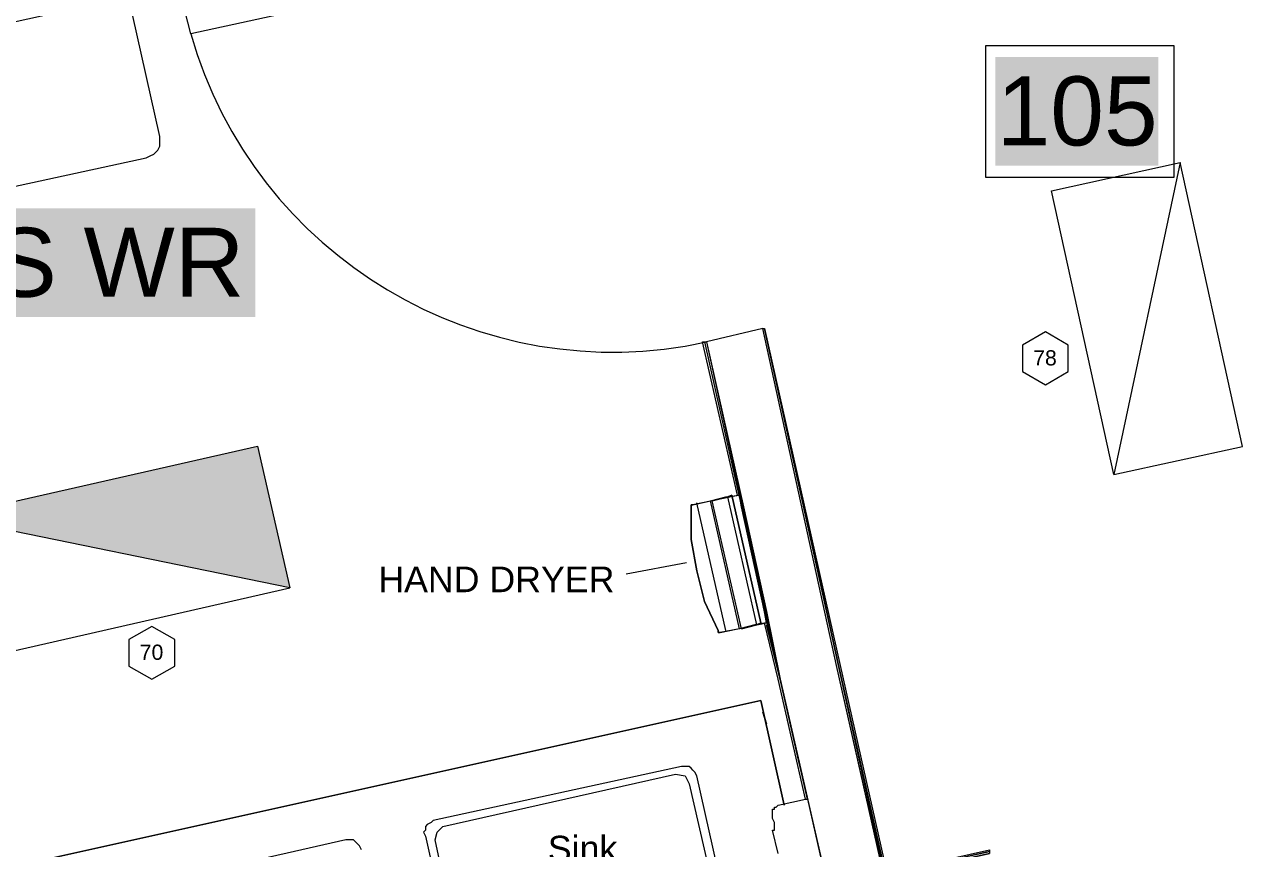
# Model space of a CAD drawing. Header units: inches. Extents: x 0.9 to 36.3, y 0.7 to 23.3.
# Drawn here: x 24.894 to 25.939, y 11.575 to 12.284 of the extents above; entities that cross this region are included whole.
import ezdxf

# ---------------------------------------------------------------- set-up
doc = ezdxf.new("R2010")
doc.units = ezdxf.units.IN
doc.linetypes.add('CENTER', pattern=[50.8, 31.75, -6.35, 6.35, -6.35])
for name, color, linetype, lineweight, true_color in [('Blocks', 7, 'Continuous', 5, 0x9a9c7f), ('Boarder for name', 7, 'Continuous', 5, 0x777777), ('Doors', 7, 'Continuous', 5, 0xf2db9c), ('Lights', 7, 'Continuous', 5, 0xff0a0a), ('Numbering Lights', 1, 'Continuous', 0, 0xff0000), ('PDF_Geometry', 7, 'Continuous', 9, 0x777777)]:
    doc.layers.add(name, color=color, linetype=linetype, lineweight=lineweight, true_color=true_color)
doc.layers.add('PDF_Solid Fills', color=7, linetype='Continuous', true_color=0xffffff)
doc.layers.add('PDF_Text', color=7, linetype='Continuous')
doc.styles.add('PDF Arial', font='arial.ttf')
doc.styles.get("Standard").update_dxf_attribs({"font": 'arial.ttf'})

msp = doc.modelspace()

# ---------------------------------------------------------------- hatches: boundary and pattern name
at = {"layer": 'Lights', "linetype": 'ByBlock', "ltscale": 0.001, "transparency": 33554559}
msp.add_hatch(color=256, dxfattribs=at).paths.add_polyline_path([(24.8256, 11.8604), (25.1225, 11.7998), (25.0947, 11.9217)])

# ---------------------------------------------------------------- linework, layer by layer
at = {"layer": 'Blocks', "linetype": 'CENTER', "ltscale": 0.01}
msp.add_line((25.4116, 11.8118), (25.4634, 11.8214), dxfattribs=at)
at = {"layer": 'Blocks', "linetype": 'ByBlock'}
for points in [[(24.884, 12.1445), (24.999, 12.1695), (25.0023, 12.1712), (25.0056, 12.1728), (25.009, 12.1762), (25.0106, 12.1795), (25.0106, 12.1845), (25.0106, 12.1878), (24.9873, 12.2928), (24.9856, 12.2962), (24.984, 12.2995), (24.9807, 12.3028), (24.9773, 12.3045), (24.9723, 12.3045), (24.969, 12.3045), (24.854, 12.2795)], [(25.5084, 11.8794), (25.5106, 11.8695), (25.509, 11.8795), (25.5323, 11.7695), (25.5223, 11.7679), (25.509, 11.7645), (25.4923, 11.7612), (25.5323, 11.7695), (25.5306, 11.7795)], [(25.4973, 11.7629), (25.4723, 11.8729)], [(25.509, 11.7645), (25.484, 11.8745)], [(25.5106, 11.7645), (25.4856, 11.8745)], [(25.524, 11.7679), (25.499, 11.8779)], [(25.504, 11.4962), (25.4723, 11.6379), (25.4706, 11.6412), (25.469, 11.6429), (25.4673, 11.6445), (25.4656, 11.6462), (25.4623, 11.6462), (25.459, 11.6462), (25.2456, 11.5995), (25.244, 11.5979), (25.2406, 11.5962), (25.239, 11.5945), (25.239, 11.5912), (25.2373, 11.5895), (25.239, 11.5862), (25.2706, 11.4445)], [(25.184, 11.5745), (25.1823, 11.5779), (25.1806, 11.5795), (25.179, 11.5812), (25.1773, 11.5829), (25.174, 11.5829), (25.1706, 11.5829), (24.9573, 11.5345)]]:
    msp.add_lwpolyline(points, dxfattribs=at)
for points in [[(25.484, 11.8745), (25.4973, 11.8779), (25.509, 11.8795), (25.469, 11.8712)], [(25.499, 11.8779), (25.4856, 11.8745), (25.499, 11.8779), (25.5023, 11.8795)], [(25.5023, 11.8795), (25.5273, 11.7695)], [(25.469, 11.8712), (25.4673, 11.8712), (25.4673, 11.8695), (25.4673, 11.8412), (25.4723, 11.8145), (25.479, 11.7879), (25.4906, 11.7629), (25.4906, 11.7612), (25.4923, 11.7612), (25.4906, 11.7612), (25.4906, 11.7629), (25.479, 11.7879), (25.4723, 11.8145), (25.4673, 11.8412), (25.4673, 11.8695), (25.4673, 11.8712)], [(25.524, 11.7679), (25.5273, 11.7695), (25.524, 11.7679), (25.5106, 11.7645)], [(25.4956, 11.5012), (25.494, 11.4929), (25.4873, 11.4879), (25.289, 11.4445), (25.2806, 11.4462), (25.2756, 11.4512), (25.2473, 11.5829), (25.249, 11.5895), (25.254, 11.5945), (25.454, 11.6395), (25.4623, 11.6379), (25.4656, 11.6312)]]:
    msp.add_lwpolyline(points, close=True, dxfattribs=at)
at = {"layer": 'Boarder for name', "linetype": 'ByBlock'}
msp.add_lwpolyline([(25.7206, 12.2662), (25.8823, 12.2662), (25.8823, 12.1528), (25.7206, 12.1528)], close=True, dxfattribs=at)
at = {"layer": 'Doors', "linetype": 'ByBlock'}
msp.add_lwpolyline([(25.404, 12.3562), (25.0373, 12.2762), (25.0323, 12.2962), (25.399, 12.3778)], close=True, dxfattribs=at)
msp.add_arc((25.4, 12.3797), 0.3772, 195.9277, 282.335, dxfattribs=at)
at = {"layer": 'Lights', "linetype": 'ByBlock'}
for points in [[(25.8309, 11.8971), (25.7772, 12.1412), (25.8878, 12.1656), (25.8309, 11.8971), (25.9415, 11.9214), (25.8878, 12.1656)], [(24.8256, 11.8604), (25.0947, 11.9217), (25.1225, 11.7998), (24.8256, 11.8604), (24.8534, 11.7385), (25.1225, 11.7998)]]:
    msp.add_lwpolyline(points, dxfattribs=at)
at = {"layer": 'Numbering Lights', "linetype": 'ByBlock', "ltscale": 0.001}
for points in [[(25.772, 12.0198), (25.7523, 12.0085), (25.7523, 11.9858), (25.772, 11.9744), (25.7916, 11.9858), (25.7916, 12.0085)], [(25.0039, 11.7666), (24.9842, 11.7552), (24.9842, 11.7325), (25.0039, 11.7212), (25.0235, 11.7325), (25.0235, 11.7552)]]:
    msp.add_lwpolyline(points, close=True, dxfattribs=at)
at = {"layer": 'PDF_Geometry', "linetype": 'ByBlock'}
for points in [[(25.5923, 11.7329), (25.529, 12.0228), (25.4806, 12.0112), (25.544, 11.7212), (25.604, 11.4579), (25.6523, 11.4679)], [(25.5106, 11.8695), (25.5123, 11.8695), (25.5106, 11.8695), (25.5123, 11.8695)], [(24.589, 11.3195), (24.5523, 11.4862), (25.5273, 11.7029), (24.5523, 11.4862)], [(25.5273, 11.7029), (25.5473, 11.6129)]]:
    msp.add_lwpolyline(points, close=True, dxfattribs=at)
for points in [[(25.6506, 11.4745), (25.5923, 11.7329), (25.529, 12.0228), (25.5306, 12.0228), (25.594, 11.7329), (25.5306, 12.0228), (25.5956, 11.7329), (25.6356, 11.5545), (25.724, 11.5745), (25.724, 11.5729), (25.724, 11.5712), (25.634, 11.5512), (25.724, 11.5712)], [(25.5306, 12.0228), (25.5306, 12.0228)], [(25.5073, 11.8795), (25.4773, 12.0112), (25.479, 12.0112), (25.5084, 11.8795)], [(25.479, 12.0112), (25.4806, 12.0112), (25.5123, 11.8695), (25.5323, 11.7795), (25.544, 11.7212), (25.5306, 11.7795), (25.5323, 11.7795), (25.5306, 11.7795), (25.5323, 11.7795), (25.5306, 11.7795), (25.5106, 11.8695)], [(25.5656, 11.6179), (25.5423, 11.7212), (25.5306, 11.7695)], [(25.5606, 11.6479), (25.544, 11.7212), (25.5673, 11.6179), (25.544, 11.7212), (25.5323, 11.7679)], [(25.6323, 11.5529), (25.724, 11.5729), (25.634, 11.5529), (25.594, 11.7329), (25.6523, 11.4745), (25.634, 11.5512)], [(25.5323, 11.6829), (25.529, 11.6929), (25.5323, 11.6829)], [(25.5423, 11.5712), (25.5373, 11.5912), (25.539, 11.5912), (25.539, 11.5945), (25.539, 11.5979), (25.5373, 11.6012), (25.5373, 11.6062), (25.5373, 11.6079), (25.5373, 11.6095), (25.539, 11.6095), (25.539, 11.6112), (25.5406, 11.6112), (25.5423, 11.6129), (25.5656, 11.6179), (25.5673, 11.6179), (25.5806, 11.5595)]]:
    msp.add_lwpolyline(points, dxfattribs=at)
at = {"layer": 'PDF_Solid Fills', "linetype": 'ByBlock', "transparency": 33554559}
for points in [[(25.729, 12.1628), (25.8689, 12.1628), (25.729, 12.2562), (25.8689, 12.2562)], [(24.5228, 12.0327), (25.0928, 12.0327), (24.5228, 12.126), (25.0928, 12.126)]]:
    msp.add_solid(points, dxfattribs=at)

# ---------------------------------------------------------------- texts
at = {"layer": 'Blocks', "linetype": 'ByBlock'}
for s, p in [('HAND DRYER', (25.1985, 11.796)), ('Sink', (25.3442, 11.5645))]:
    msp.add_text(s, height=0.02198, dxfattribs=at).set_placement(p)
at = {"layer": 'Numbering Lights', "linetype": 'ByBlock', "ltscale": 0.001}
for s, p in [('78', (25.7614, 11.991)), ('70', (24.9934, 11.7378))]:
    msp.add_text(s, height=0.01309, dxfattribs=at).set_placement(p)
at = {"layer": 'PDF_Text', "linetype": 'ByBlock', "char_height": 0.05939, "attachment_point": 4, "style": 'PDF Arial'}
for s, insert in [('105', (25.73, 12.2095)), ("WOMEN'S WR", (24.5238, 12.0793))]:
    msp.add_mtext(s, dxfattribs=dict(at, insert=insert))

doc.saveas('drawing.dxf')
